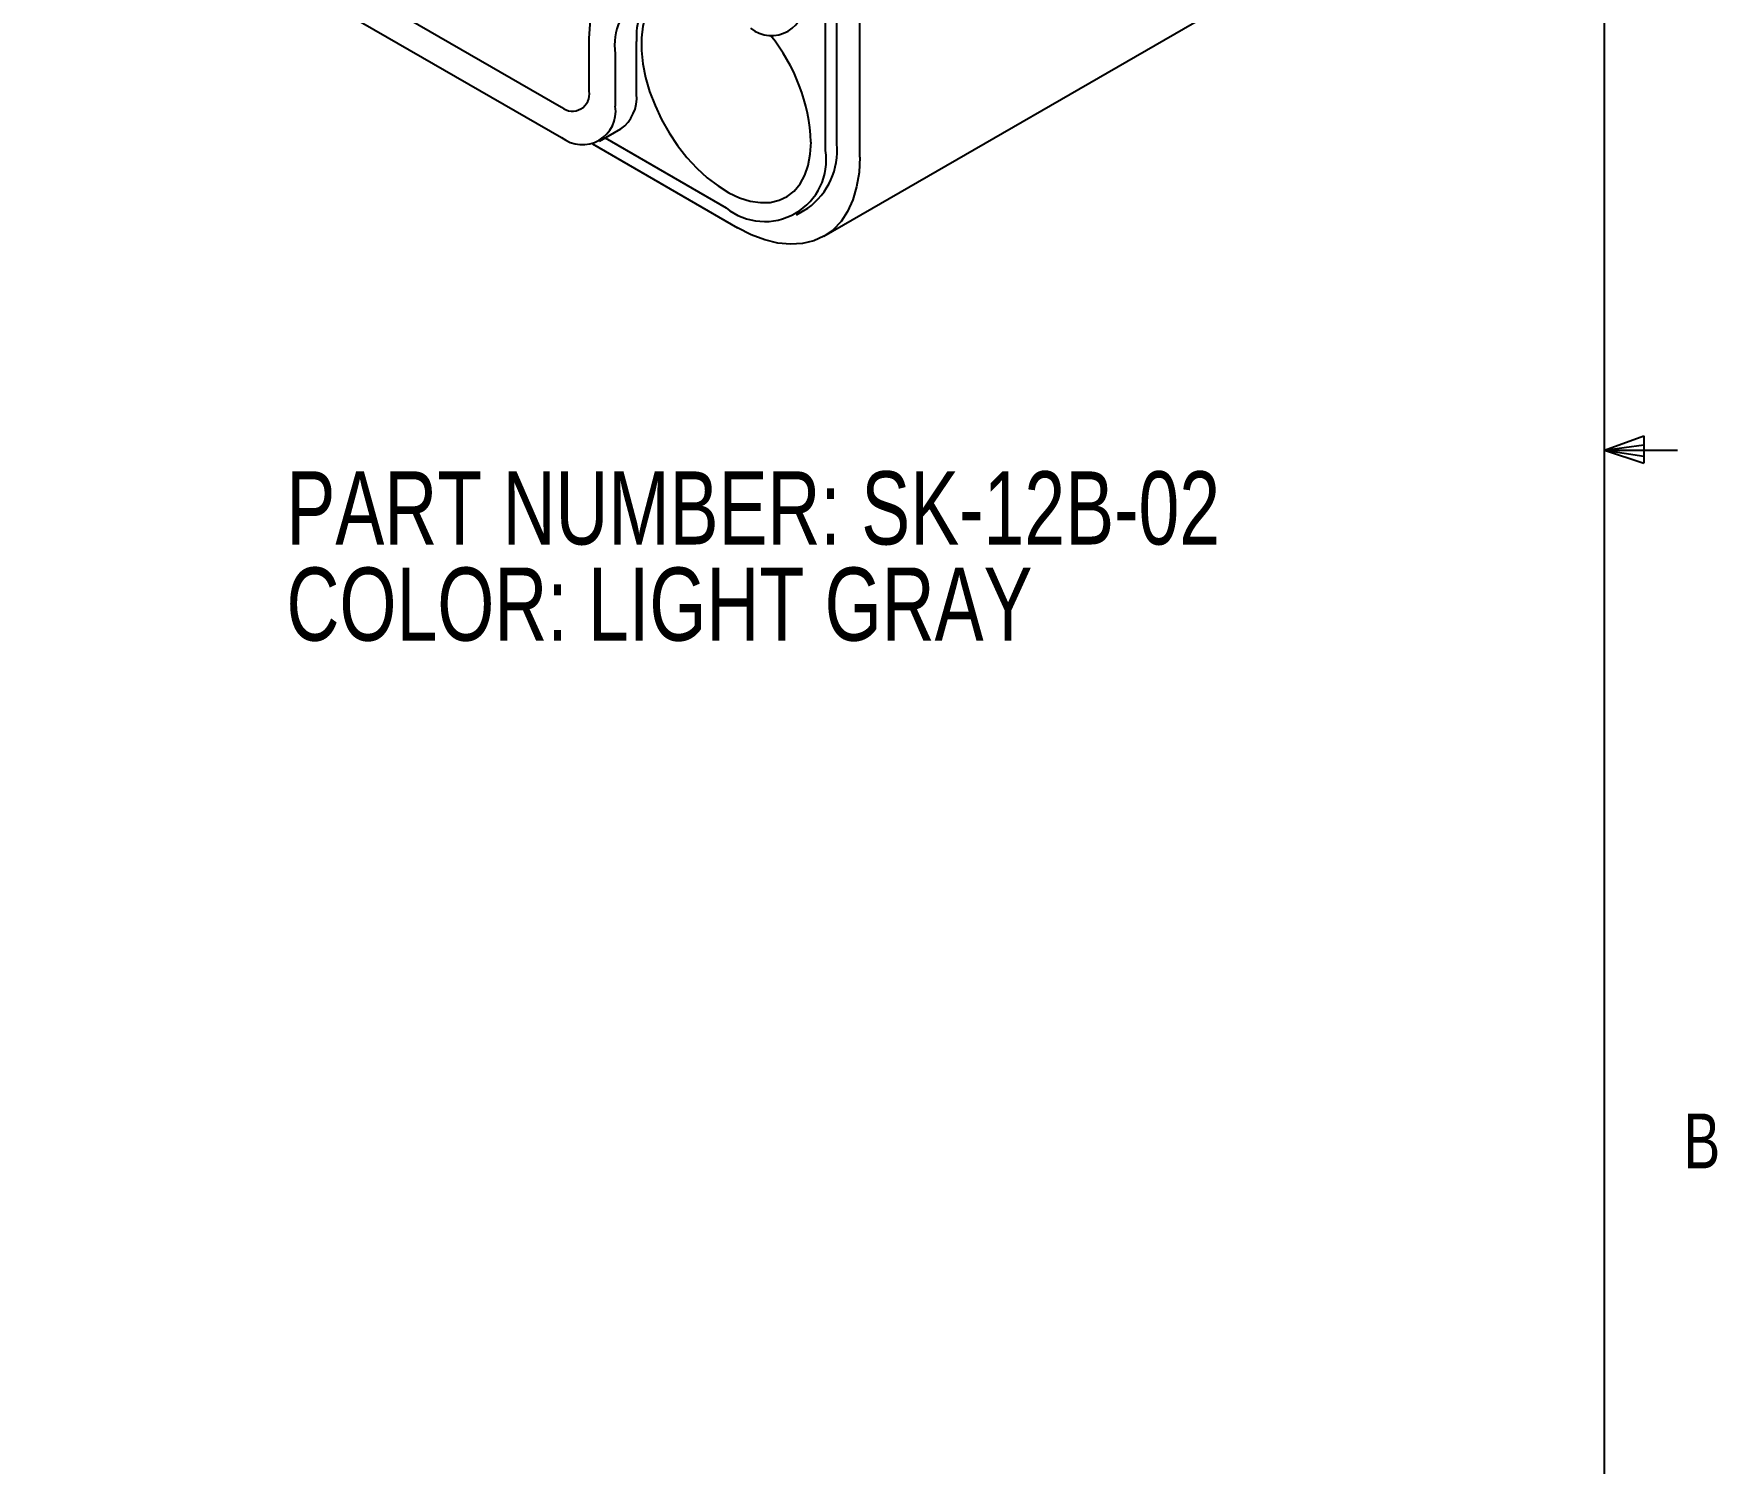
# Paper-space layout 'Layout1' of a CAD drawing. Extents: x 0.4 to 16.6, y 0.2 to 10.8.
# Drawn here: x 13.693 to 16.569, y 3.781 to 6.224 of the extents above; entities that cross this region are included whole.
import ezdxf

# ---------------------------------------------------------------- set-up
doc = ezdxf.new("R2010")
doc.units = 0
doc.header["$MEASUREMENT"] = 0
doc.linetypes.add('SLD-SOLID', pattern=[0])
doc.layers.get('0').update_dxf_attribs({"linetype": 'CONTINUOUS'})
doc.layers.add('SLD-0', color=7, linetype='SLD-SOLID')
doc.styles.add('SLDTEXTSTYLE1', font='TXT', dxfattribs={"width": 0.75})

# ---------------------------------------------------------------- blocks, each defined once
blk = doc.blocks.new('SW_NOTE_3')
at = {"layer": 'SLD-0', "color": 0, "char_height": 0.125, "attachment_point": 1, "style": 'SLDTEXTSTYLE1'}
for s, insert in [('PART NUMBER: SK-12B-02', (0, 0.1611)), ('COLOR: LIGHT GRAY', (0, -0.0032))]:
    blk.add_mtext(s, dxfattribs=dict(at, insert=insert))

psp = doc.layouts.get("Layout1")

# ---------------------------------------------------------------- linework, layer by layer
at = {"color": 7, "linetype": 'SLD-SOLID'}
for p, q in [((16.3763, 0.3921), (16.3763, 10.6421)), ((15.065, 6.0358), (15.065, 8.5755)), ((15.104, 6.0133), (15.104, 8.553)), ((13.6925, 6.6192), (14.5945, 6.0985)), ((13.6925, 6.5677), (14.5945, 6.047)), ((15.0428, 5.8781), (16.0868, 6.4808)), ((15.0455, 6.0246), (15.0455, 6.3075)), ((14.6418, 6.1258), (14.6418, 6.2158)), ((14.6864, 6.1001), (14.6864, 6.1901)), ((14.7226, 6.121), (14.7226, 6.211)), ((14.6595, 6.0406), (14.6957, 6.0615)), ((14.6688, 6.046), (14.8757, 5.9265)), ((14.6473, 6.0358), (14.8952, 5.8927)), ((14.9958, 5.9146), (15.0152, 5.9259)), ((16.3763, 5.5128), (16.4434, 5.5368)), ((16.4434, 5.5368), (16.4434, 5.4902)), ((16.3763, 5.5128), (16.4434, 5.5218)), ((16.3763, 5.5128), (16.5013, 5.5128)), ((16.3763, 5.5128), (16.4434, 5.4902)), ((16.3763, 5.5128), (16.4434, 5.5025))]:
    psp.add_line(p, q, dxfattribs=at)
at = {"color": 7, "linetype": 'SLD-SOLID', "flags": 128}
for points in [[(14.6418, 6.2158), (14.6431, 6.2407), (14.6468, 6.2637), (14.6529, 6.2848), (14.6614, 6.3035), (14.6721, 6.3198), (14.685, 6.3332), (14.6997, 6.3438), (14.7163, 6.3513), (14.7343, 6.3557), (14.7537, 6.3569), (14.7742, 6.3548), (14.7955, 6.3496), (14.8174, 6.3413), (14.8395, 6.33)], [(14.7718, 6.2994), (14.7653, 6.2949), (14.7542, 6.2841), (14.745, 6.2707), (14.7381, 6.2548), (14.7334, 6.2368), (14.731, 6.2169), (14.731, 6.1954), (14.7334, 6.1728), (14.7381, 6.1493), (14.745, 6.1254), (14.7542, 6.1014), (14.7653, 6.0778), (14.7782, 6.0549), (14.7927, 6.0332), (14.8086, 6.0129), (14.8256, 5.9944), (14.8434, 5.978), (14.8618, 5.964), (14.8803, 5.9525), (14.8988, 5.9439), (14.917, 5.9382), (14.9344, 5.9356), (14.9509, 5.936), (14.9661, 5.9395), (14.9799, 5.946), (14.9919, 5.9554), (15.002, 5.9675), (15.0101, 5.9822), (15.016, 5.9991), (15.0195, 6.0182), (15.0207, 6.0389), (15.0207, 6.0389)], [(15.104, 6.0133), (15.1027, 5.9871), (15.0987, 5.9627), (15.0923, 5.9404), (15.0833, 5.9206), (15.072, 5.9035), (15.0584, 5.8893), (15.0428, 5.8781), (15.0254, 5.8702), (15.0063, 5.8656), (14.9858, 5.8643), (14.9641, 5.8665), (14.9416, 5.872), (14.9186, 5.8808), (14.8952, 5.8927)]]:
    psp.add_lwpolyline(points, dxfattribs=at)
at = {"color": 7, "linetype": 'SLD-SOLID'}
for centre, radius, start, end in [((14.7797, 6.2052), 0.0946, 50.7967, 189.214), ((14.8432, 6.219), 0.1208, 139.7951, 183.8191), ((14.953, 6.278), 0.0569, 231.3258, 8.6849), ((14.7075, 6.0247), 0.3135, 2.5907, 38.8597), ((14.613, 6.1211), 0.0292, 230.7967, 9.214), ((14.6301, 6.0915), 0.0569, 231.3258, 8.6849), ((14.6576, 6.1145), 0.0653, 305.6498, 5.6624), ((14.9416, 6.0084), 0.1051, 231.1474, 8.8634), ((14.9426, 6.025), 0.1229, 306.2403, 5.0718)]:
    psp.add_arc(centre, radius, start, end, dxfattribs=at)

# ---------------------------------------------------------------- block references
at = {"layer": 'SLD-0'}
psp.add_blockref('SW_NOTE_3', (14.1244, 5.3153), dxfattribs=at)

# ---------------------------------------------------------------- texts
at = {"color": 7, "linetype": 'CONTINUOUS', "insert": (16.5115, 4.3791), "char_height": 0.0937, "attachment_point": 1, "style": 'SLDTEXTSTYLE1'}
psp.add_mtext('B', dxfattribs=at)

doc.saveas('drawing.dxf')
